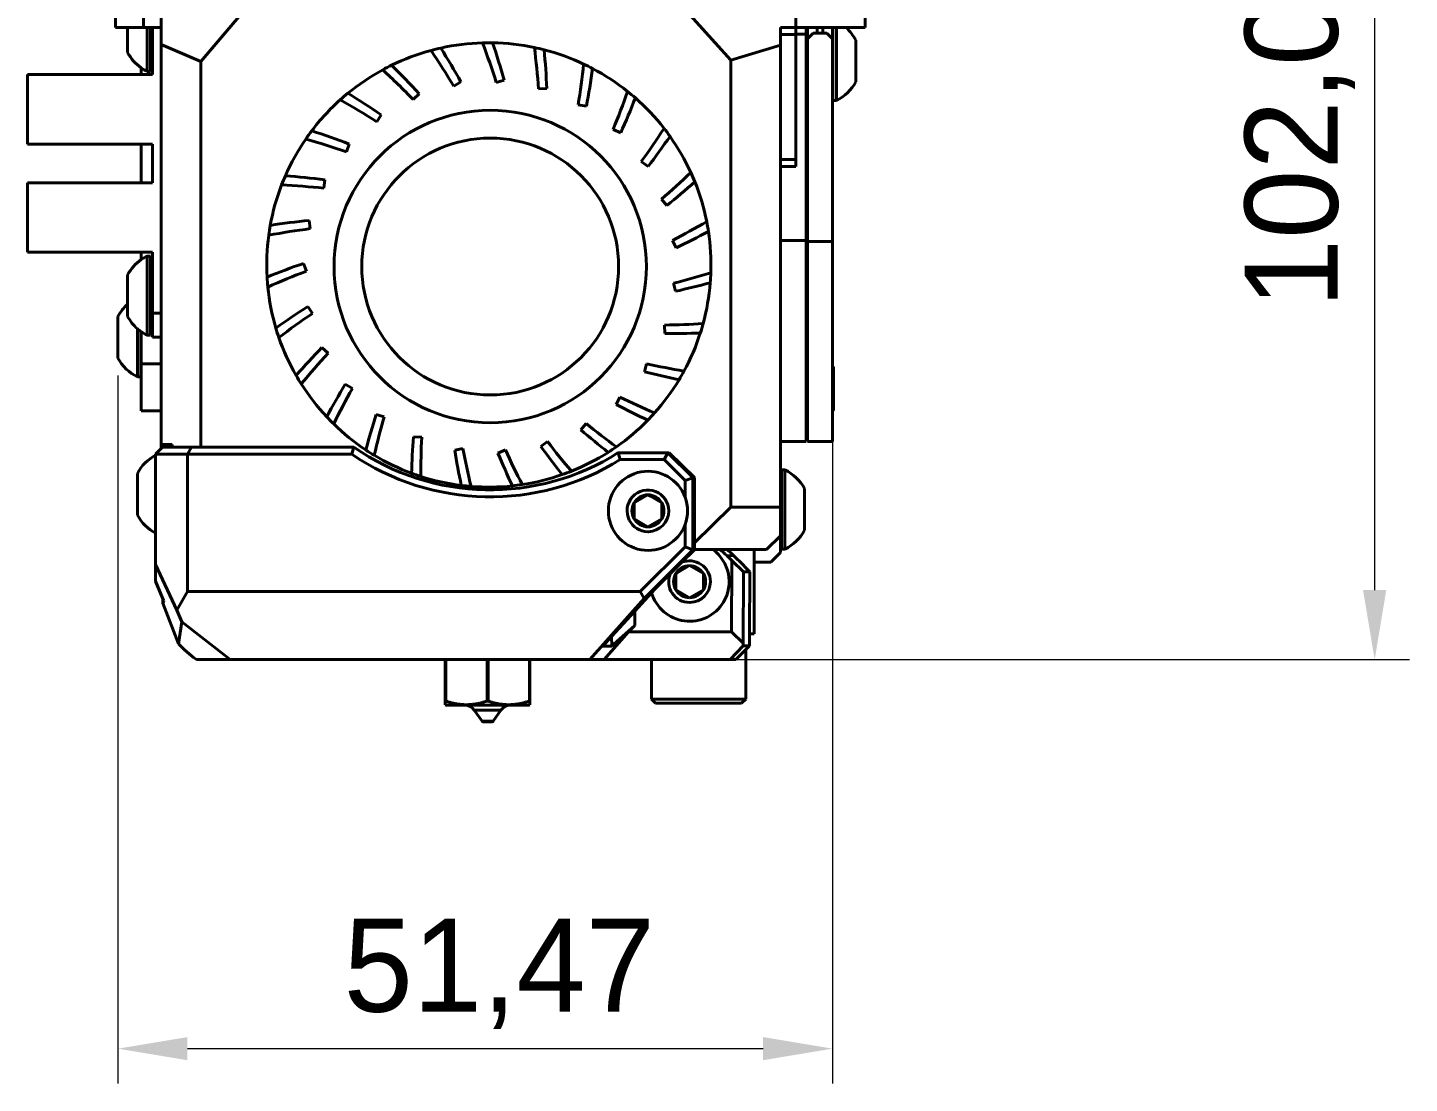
# Model space of a CAD drawing. Header units: millimetres. Extents: x 15 to 415, y 5 to 292.
# Drawn here: x 101.67 to 151.43, y 187.1 to 225.12 of the extents above; entities that cross this region are included whole.
import ezdxf

# ---------------------------------------------------------------- set-up
doc = ezdxf.new("R2010")
doc.units = ezdxf.units.MM
doc.layers.add('Annotations', color=7, linetype='Continuous')
doc.layers.add('Geometries', color=7, linetype='Continuous')
doc.styles.add('Shapr2', font='txt', dxfattribs={"height": 3.3495})
doc.dimstyles.new('ISO-25', dxfattribs={"dimtxt": 2.5, "dimasz": 2.5, "dimexe": 1.25, "dimexo": 0.625, "dimtad": 1, "dimtxsty": 'Standard', "dimcen": 2.5, "dimadec": 0, "dimazin": 0, "dimtfac": 1, "dimtmove": 0, "dimatfit": 3, "dimfxl": 1, "dimarcsym": 0})

# ---------------------------------------------------------------- blocks, each defined once
blk = doc.blocks.new('*D2')
at = {"layer": 'Annotations', "color": 0, "linetype": 'Continuous', "lineweight": 15}
for p, q in [((114.559, 253.384), (151.432, 253.384)), ((150.182, 250.884), (150.182, 204.861)), ((114.993, 202.361), (151.432, 202.361))]:
    blk.add_line(p, q, dxfattribs=at)
at = {"layer": 'Annotations', "color": 0}
for points in [[(150.599, 250.884), (149.765, 250.884), (150.182, 253.384)], [(149.765, 204.861), (150.599, 204.861), (150.182, 202.361)]]:
    blk.add_solid(points, dxfattribs=at)
at = {"layer": 'Defpoints', "color": 0}
for p in [(113.934, 253.384), (114.368, 202.361), (150.182, 202.361)]:
    blk.add_point(p, dxfattribs=at)
at = {"layer": 'Annotations', "color": 0, "lineweight": 15, "insert": (147.488, 221.87), "char_height": 3.3495, "attachment_point": 5, "rotation": 90, "style": 'Shapr2'}
blk.add_mtext('\\A1;102,05', dxfattribs=at)
blk = doc.blocks.new('*D3')
at = {"layer": 'Annotations', "color": 0, "linetype": 'Continuous', "lineweight": 15}
for p, q in [((104.922, 212.591), (104.922, 187.101)), ((130.657, 212.31), (130.657, 187.101)), ((107.422, 188.351), (128.157, 188.351))]:
    blk.add_line(p, q, dxfattribs=at)
at = {"layer": 'Annotations', "color": 0}
for points in [[(107.422, 188.768), (107.422, 187.935), (104.922, 188.351)], [(128.157, 187.935), (128.157, 188.768), (130.657, 188.351)]]:
    blk.add_solid(points, dxfattribs=at)
at = {"layer": 'Defpoints', "color": 0}
for p in [(104.922, 213.216), (130.657, 212.935), (130.657, 188.351)]:
    blk.add_point(p, dxfattribs=at)
at = {"layer": 'Annotations', "color": 0, "lineweight": 15, "insert": (118.655, 191.045), "char_height": 3.3495, "attachment_point": 5, "style": 'Shapr2'}
blk.add_mtext('\\A1;51,47', dxfattribs=at)

msp = doc.modelspace()

# ---------------------------------------------------------------- linework, layer by layer
at = {"layer": 'Geometries', "linetype": 'Continuous', "lineweight": 40}
for p, q in [((104.8371, 225.1155), (104.8371, 226.6155)), ((105.8371, 225.1155), (105.8371, 226.6155)), ((129.3371, 226.6155), (129.3371, 225.1155)), ((131.8371, 226.6155), (131.8371, 225.1155)), ((106.4798, 225.4865), (106.4798, 225.1155)), ((109.5429, 225.8149), (107.9126, 223.9)), ((126.9915, 223.9394), (125.3034, 225.8149)), ((105.2715, 225.1155), (104.8371, 225.1155)), ((105.8371, 225.1155), (105.2715, 225.1155)), ((105.2715, 224.2162), (105.2715, 225.1155)), ((105.9728, 225.1155), (105.8371, 225.1155)), ((106.0965, 225.1155), (105.9728, 225.1155)), ((105.9728, 223.5412), (105.9728, 225.1155)), ((106.1691, 225.1155), (106.0965, 225.1155)), ((106.0965, 224.2162), (106.0965, 225.1155)), ((106.4798, 225.1155), (106.1691, 225.1155)), ((106.1691, 224.2162), (106.1691, 225.1155)), ((106.4798, 225.1155), (106.4798, 224.5125)), ((128.7798, 225.1157), (128.7798, 225.1155)), ((129.3316, 225.1155), (128.7798, 225.1155)), ((128.7798, 225.1155), (128.7798, 224.8657)), ((129.3371, 225.1155), (129.3316, 225.1155)), ((129.3316, 225.1155), (129.3316, 224.8787)), ((129.7052, 225.1155), (129.3371, 225.1155)), ((129.7573, 225.1155), (129.7052, 225.1155)), ((129.7052, 225.1155), (129.7052, 224.8787)), ((130.1073, 225.1155), (129.7573, 225.1155)), ((129.7573, 225.1155), (129.7573, 224.9144)), ((130.3073, 225.1155), (130.1073, 225.1155)), ((130.1073, 225.1155), (130.1073, 224.9144)), ((130.6573, 225.1155), (130.3073, 225.1155)), ((130.3073, 225.1155), (130.3073, 224.9144)), ((130.6573, 225.1155), (130.6573, 224.7144)), ((130.6715, 225.1155), (130.6573, 225.1155)), ((130.7953, 225.1155), (130.6715, 225.1155)), ((130.6715, 225.1155), (130.6715, 224.6662)), ((131.1368, 225.1155), (130.7953, 225.1155)), ((130.7953, 225.1155), (130.7953, 222.4912)), ((131.8371, 225.1155), (131.1368, 225.1155)), ((107.9126, 223.9), (106.4798, 224.5125)), ((106.4798, 214.8338), (106.4798, 224.5125)), ((128.7798, 224.487), (126.9915, 223.9394)), ((128.7798, 224.8657), (128.7798, 224.487)), ((129.3316, 224.8657), (128.7798, 224.8657)), ((128.7798, 224.487), (128.7798, 220.3657)), ((129.3316, 224.8787), (129.3316, 224.8657)), ((129.7052, 224.8787), (129.3316, 224.8787)), ((129.3316, 224.8657), (129.3316, 220.3657)), ((129.7052, 224.6662), (129.7052, 224.8787)), ((129.7573, 224.6662), (129.7052, 224.6662)), ((129.7052, 223.1662), (129.7052, 224.6662)), ((129.9573, 224.9144), (129.7573, 224.7144)), ((129.7573, 224.7144), (129.7573, 224.9144)), ((129.7573, 224.6662), (129.7573, 224.7144)), ((129.7573, 223.1662), (129.7573, 224.6662)), ((130.1073, 224.9144), (129.9573, 224.9144)), ((130.3073, 224.9144), (130.1073, 224.9144)), ((130.4573, 224.9144), (130.3073, 224.9144)), ((130.6573, 224.7144), (130.4573, 224.9144)), ((130.6573, 224.6662), (130.6573, 224.7144)), ((130.6573, 223.1662), (130.6573, 224.6662)), ((130.6715, 224.6662), (130.6573, 224.6662)), ((130.6715, 224.6662), (130.6715, 223.1662)), ((131.4965, 224.6662), (131.4965, 223.1662)), ((106.0965, 224.2162), (106.1691, 224.2162)), ((106.0965, 223.5412), (106.0965, 224.2162)), ((106.1691, 223.4252), (106.1691, 224.2162)), ((126.9915, 207.8435), (126.9915, 223.9394)), ((105.7573, 223.4252), (105.7573, 223.6684)), ((105.9728, 223.5412), (106.0965, 223.5412)), ((107.9126, 223.9), (107.9126, 210.0113)), ((101.6691, 223.4252), (105.7573, 223.4252)), ((101.6691, 220.9252), (101.6691, 223.4252)), ((105.7573, 223.4252), (106.1691, 223.4252)), ((117.014, 223.0067), (117.272, 223.1599)), ((118.5469, 223.1351), (118.8332, 223.2247)), ((129.7052, 223.1662), (129.7573, 223.1662)), ((129.7052, 217.4488), (129.7052, 223.1662)), ((129.7573, 217.4183), (129.7573, 223.1662)), ((130.6573, 217.4183), (130.6573, 223.1662)), ((130.6715, 223.1662), (130.6573, 223.1662)), ((130.6715, 223.1662), (130.6715, 222.4912)), ((115.5521, 222.5283), (115.7678, 222.7368)), ((120.0681, 222.9066), (120.3673, 222.9277)), ((130.6715, 222.4912), (130.7953, 222.4912)), ((114.2399, 221.7256), (114.4017, 221.9782)), ((121.4955, 222.3334), (121.7916, 222.2849)), ((122.7523, 221.4464), (123.0292, 221.331)), ((101.6691, 220.9252), (105.7573, 220.9252)), ((105.7573, 220.9252), (106.1691, 220.9252)), ((105.7573, 219.5252), (105.7573, 220.9252)), ((106.1691, 219.5252), (106.1691, 220.9252)), ((113.1482, 220.6419), (113.2473, 220.925)), ((123.7707, 220.2936), (124.0135, 220.1174)), ((128.7798, 220.3657), (128.7798, 220.1157)), ((128.7798, 220.3657), (129.3316, 220.3657)), ((128.7798, 220.1157), (128.7798, 217.4488)), ((129.3316, 220.1157), (128.7798, 220.1157)), ((129.3316, 220.3657), (129.3316, 220.1157)), ((101.6691, 219.5252), (105.7573, 219.5252)), ((101.6691, 217.0252), (101.6691, 219.5252)), ((105.7573, 219.5252), (106.1691, 219.5252)), ((112.3359, 219.3357), (112.367, 219.634)), ((124.4957, 218.9369), (124.6914, 218.7095)), ((111.8466, 217.8773), (111.8081, 218.1748)), ((101.6691, 217.0252), (105.7573, 217.0252)), ((105.7573, 216.7639), (105.7573, 217.0252)), ((105.7573, 217.0252), (106.1691, 217.0252)), ((106.1691, 216.2162), (106.1691, 217.0252)), ((124.8883, 217.4497), (125.0263, 217.1833)), ((129.7052, 217.4488), (128.7798, 217.4488)), ((128.7798, 217.4488), (128.7798, 210.2151)), ((129.7052, 212.8662), (129.7052, 217.4488)), ((130.6573, 217.4183), (129.7573, 217.4183)), ((129.7573, 214.0887), (129.7573, 217.4183)), ((130.6573, 217.4183), (130.6573, 212.9351)), ((105.9728, 216.8912), (106.0965, 216.8912)), ((105.9728, 214.0412), (105.9728, 216.8912)), ((106.0965, 216.2162), (106.0965, 216.8912)), ((111.7069, 216.3454), (111.6008, 216.626)), ((105.2715, 215.157), (105.2715, 216.2162)), ((106.0965, 214.7162), (106.0965, 216.2162)), ((106.0965, 216.2162), (106.1691, 216.2162)), ((106.1691, 214.8338), (106.1691, 216.2162)), ((124.9274, 215.9119), (125.0002, 215.6209)), ((105.2715, 214.7162), (105.2715, 215.157)), ((111.9242, 214.8226), (111.7563, 215.0712)), ((104.9215, 213.2162), (104.9215, 214.7162)), ((106.0965, 214.0412), (106.0965, 214.7162)), ((106.0965, 214.7162), (106.1691, 214.7162)), ((106.1691, 214.8338), (106.4798, 214.8338)), ((106.1691, 214.7162), (106.1691, 214.8338)), ((106.1691, 213.9752), (106.1691, 214.7162)), ((106.4798, 213.9752), (106.4798, 214.8338)), ((105.6228, 212.5412), (105.6228, 214.2742)), ((105.7465, 213.2162), (105.7465, 214.176)), ((105.7573, 213.2162), (105.7573, 214.1684)), ((105.9728, 214.0412), (106.0965, 214.0412)), ((124.6108, 214.4066), (124.6145, 214.1067)), ((129.7573, 214.0887), (129.7573, 212.8662)), ((106.4798, 213.9752), (106.1691, 213.9752)), ((106.4798, 213.0083), (106.4798, 213.9752)), ((112.4869, 213.391), (112.2662, 213.5941)), ((105.7465, 213.2162), (105.7573, 213.2162)), ((105.7465, 212.5412), (105.7465, 213.2162)), ((105.7573, 213.0083), (105.7573, 213.2162)), ((105.7573, 213.0083), (106.4798, 213.0083)), ((105.7573, 211.3127), (105.7573, 213.0083)), ((106.4798, 211.3127), (106.4798, 213.0083)), ((123.9556, 213.0149), (123.89, 212.7222)), ((105.6228, 212.5412), (105.7465, 212.5412)), ((129.7052, 211.3662), (129.7052, 212.8662)), ((129.7573, 212.8662), (129.7052, 212.8662)), ((129.7573, 212.8662), (129.7573, 211.3662)), ((130.6573, 212.9351), (130.6573, 211.2973)), ((130.6965, 212.8662), (130.6965, 211.3662)), ((113.3645, 212.1277), (113.1029, 212.2745)), ((122.9971, 211.8118), (122.8657, 211.5421)), ((106.4798, 211.3127), (105.7573, 211.3127)), ((106.4798, 210.1113), (106.4798, 211.3127)), ((114.5099, 211.1008), (114.2214, 211.1833)), ((129.7052, 211.2321), (129.7052, 211.3662)), ((129.7573, 211.3662), (129.7052, 211.3662)), ((129.7573, 211.2266), (129.7052, 211.2321)), ((129.7052, 210.2151), (129.7052, 211.2321)), ((129.7573, 211.3662), (129.7573, 211.2266)), ((129.7573, 211.2266), (129.7573, 210.2152)), ((130.6573, 211.2973), (130.6573, 210.2152)), ((121.7869, 210.8622), (121.597, 210.6301)), ((106.4798, 210.1113), (106.6298, 210.1113)), ((106.4798, 209.9613), (106.4798, 210.1113)), ((106.4798, 209.9613), (106.5298, 210.0113)), ((106.5298, 210.0113), (106.6298, 210.0113)), ((106.6298, 210.1113), (106.8798, 210.1113)), ((106.6298, 210.1113), (106.6298, 210.0113)), ((106.6298, 210.0113), (106.8798, 210.0113)), ((106.8798, 210.0113), (106.8798, 210.1113)), ((106.8798, 210.0113), (107.5744, 210.0113)), ((107.5744, 210.0113), (107.4301, 209.7613)), ((107.5744, 210.0113), (107.9126, 210.0113)), ((107.9126, 210.0113), (112.9333, 210.0113)), ((113.418, 210.0113), (112.9333, 210.0113)), ((115.8611, 210.3658), (115.5614, 210.3796)), ((120.3904, 210.2173), (120.152, 210.0352)), ((129.7052, 210.2151), (128.7798, 210.2151)), ((128.7798, 210.2151), (128.7798, 208.5162)), ((129.7573, 210.2152), (130.6573, 210.2152)), ((106.2798, 209.7613), (106.4798, 209.9613)), ((106.2798, 209.7194), (106.2798, 209.7613)), ((107.4301, 209.7613), (106.2798, 209.7613)), ((106.2798, 206.913), (106.2798, 209.7194)), ((107.4301, 204.8128), (107.4301, 209.7613)), ((113.3402, 209.7613), (107.4301, 209.7613)), ((117.3454, 209.9622), (117.0507, 209.9065)), ((118.8828, 209.9118), (118.6089, 209.7896)), ((122.9408, 209.8113), (123.4757, 209.8113)), ((124.5881, 209.5613), (123.013, 209.5613)), ((123.834, 209.8113), (123.4757, 209.8113)), ((123.834, 209.8113), (124.3124, 209.8113)), ((124.7218, 209.8113), (124.3124, 209.8113)), ((124.5881, 209.5613), (124.7226, 209.8104)), ((125.3478, 208.8072), (124.5881, 209.5613)), ((124.7218, 209.8113), (124.7226, 209.8104)), ((124.7218, 209.8113), (124.7295, 209.8113)), ((124.7226, 209.8104), (125.6284, 208.9113)), ((124.777, 209.8113), (124.7295, 209.8113)), ((124.777, 209.8113), (125.6838, 208.9113)), ((105.6215, 207.5662), (105.6215, 209.0662)), ((128.8215, 209.1912), (128.8215, 208.5162)), ((128.9453, 209.1912), (128.8215, 209.1912)), ((128.9453, 209.1912), (128.9453, 206.3412)), ((125.3478, 208.8072), (125.6283, 208.91)), ((125.3478, 208.2043), (125.3478, 208.8072)), ((125.6284, 208.9113), (125.6283, 208.91)), ((125.6283, 208.91), (125.6283, 206.3126)), ((125.6838, 208.9113), (125.6284, 208.9113)), ((125.6838, 208.9113), (125.6838, 208.6847)), ((125.6838, 206.5804), (125.6838, 208.6847)), ((128.7798, 208.5162), (128.7798, 207.8435)), ((128.8215, 208.5162), (128.7798, 208.5162)), ((128.8215, 208.5162), (128.8215, 207.0162)), ((129.6465, 208.5162), (129.6465, 207.0162)), ((123.509, 208.0048), (123.834, 208.1925)), ((124.009, 208.2935), (123.834, 208.1925)), ((124.009, 208.2935), (124.0995, 208.2413)), ((124.509, 208.0048), (124.0995, 208.2413)), ((123.509, 208.0048), (123.509, 207.7162)), ((123.509, 207.7162), (123.509, 207.4275)), ((124.509, 207.7162), (124.509, 208.0048)), ((124.509, 207.4275), (124.509, 207.7162)), ((125.6838, 206.5669), (126.9915, 207.8435)), ((126.9915, 207.8435), (128.7798, 207.8435)), ((128.7798, 207.8435), (128.7798, 207.0162)), ((123.509, 207.4275), (123.5318, 207.4144)), ((123.834, 207.2399), (123.5318, 207.4144)), ((124.009, 207.1388), (123.834, 207.2399)), ((124.009, 207.1388), (124.509, 207.4275)), ((125.3478, 206.4154), (125.3478, 207.228)), ((128.7798, 207.0162), (128.7798, 206.8207)), ((128.8215, 207.0162), (128.7798, 207.0162)), ((128.8215, 207.0162), (128.8215, 206.3412)), ((106.2798, 205.7853), (106.2798, 206.913)), ((124.0038, 206.9662), (124.009, 206.9662)), ((125.6838, 206.5694), (125.6838, 206.5804)), ((125.6838, 206.5669), (125.6838, 206.5694)), ((125.6838, 206.5669), (125.6838, 206.3207)), ((128.2798, 206.3207), (128.7798, 206.8207)), ((128.7798, 206.8207), (128.7798, 206.2207)), ((123.7332, 204.8128), (125.3478, 206.4154)), ((125.6284, 206.3113), (123.8677, 204.5637)), ((125.6838, 206.3113), (125.2324, 205.8633)), ((125.3478, 206.4154), (125.6283, 206.3126)), ((125.6283, 206.3126), (125.6284, 206.3113)), ((125.6284, 206.3113), (125.6838, 206.3113)), ((126.3444, 206.3207), (125.6838, 206.3207)), ((125.6838, 206.3207), (125.6838, 206.3113)), ((126.5996, 206.3207), (126.3444, 206.3207)), ((126.8501, 206.3207), (126.5996, 206.3207)), ((127.0802, 206.3207), (126.8501, 206.3207)), ((127.1087, 206.0983), (126.8526, 206.1033)), ((126.8526, 206.1033), (127.0275, 205.9276)), ((127.0802, 206.3207), (127.2547, 206.3207)), ((127.2526, 205.9532), (127.1087, 206.0983)), ((127.2798, 206.3207), (127.2547, 206.3207)), ((127.834, 206.3207), (127.2798, 206.3207)), ((128.2798, 206.3207), (127.834, 206.3207)), ((127.834, 205.8707), (127.834, 206.3207)), ((128.4298, 205.8707), (128.7798, 206.2207)), ((128.9453, 206.3412), (128.8215, 206.3412)), ((106.2798, 205.7853), (107.045, 204.1458)), ((106.2798, 205.1868), (106.2798, 205.7853)), ((124.8141, 205.4481), (125.2324, 205.8633)), ((125.509, 205.7435), (125.0593, 205.4839)), ((126.009, 205.4548), (125.509, 205.7435)), ((127.0129, 203.3613), (127.0275, 205.9276)), ((127.0275, 205.9276), (127.4534, 205.5207)), ((127.2526, 205.9532), (127.2798, 205.9257)), ((127.6813, 205.5207), (127.2798, 205.9257)), ((128.4298, 205.8707), (127.834, 205.8707)), ((127.834, 203.2863), (127.834, 205.8707)), ((106.2798, 205.1868), (106.5395, 204.5513)), ((124.2688, 204.9068), (124.8141, 205.4481)), ((125.009, 205.4548), (125.0593, 205.4839)), ((125.009, 205.4548), (125.009, 205.3171)), ((125.009, 205.1662), (125.009, 205.3171)), ((125.009, 205.1662), (125.009, 205.0902)), ((125.009, 204.8775), (125.009, 205.0902)), ((126.009, 205.1662), (126.009, 205.4548)), ((126.009, 204.8775), (126.009, 205.1662)), ((126.259, 205.1662), (126.2589, 205.1781)), ((127.4534, 205.5207), (127.4388, 202.9543)), ((127.4534, 205.5207), (127.6813, 205.5207)), ((127.6813, 205.5207), (127.6686, 203.2863)), ((106.5395, 204.5513), (106.5727, 204.4703)), ((106.5435, 204.3902), (106.5395, 204.5513)), ((107.045, 204.1458), (107.4301, 204.8128)), ((123.7332, 204.8128), (107.4301, 204.8128)), ((121.9192, 202.3613), (123.8677, 204.5637)), ((123.5377, 204.1095), (124.141, 204.7674)), ((123.8677, 204.5637), (123.7332, 204.8128)), ((124.141, 204.7674), (124.2688, 204.9068)), ((125.009, 204.8775), (125.1219, 204.8124)), ((125.509, 204.5888), (125.1219, 204.8124)), ((125.509, 204.5888), (126.009, 204.8775)), ((106.5727, 204.4703), (106.5435, 204.3902)), ((107.1073, 202.9223), (106.5435, 204.3902)), ((107.045, 204.1458), (107.2237, 203.7233)), ((122.7017, 203.1978), (123.5377, 204.1095)), ((123.5377, 204.1095), (123.5377, 203.5837)), ((125.5038, 204.4162), (125.508, 204.4162)), ((125.508, 204.4162), (125.509, 204.4162)), ((107.2237, 203.7233), (107.1073, 202.9223)), ((108.9613, 202.3613), (107.2237, 203.7233)), ((123.5377, 203.5837), (122.7777, 202.9113)), ((123.5377, 203.5837), (123.3137, 203.3613)), ((122.3809, 202.8478), (122.7017, 203.1978)), ((122.4289, 202.3613), (123.3137, 203.3613)), ((122.706, 202.8479), (122.7017, 203.1978)), ((123.3137, 203.3613), (125.9769, 203.3613)), ((127.0129, 203.3613), (125.9769, 203.3613)), ((127.4388, 202.9543), (127.0129, 203.3613)), ((127.6686, 203.2863), (127.6662, 202.8613)), ((127.834, 203.2863), (127.6686, 203.2863)), ((107.1073, 202.9223), (107.3155, 202.7147)), ((107.3155, 202.7147), (107.6483, 202.4399)), ((122.3809, 202.8478), (122.706, 202.8479)), ((122.706, 202.8479), (122.7777, 202.9113)), ((126.9651, 202.3613), (127.4431, 202.8613)), ((127.534, 202.7294), (127.1721, 202.3684)), ((127.4388, 202.9543), (127.4431, 202.8613)), ((127.4431, 202.8613), (127.6662, 202.8613)), ((127.6662, 202.8613), (127.534, 202.7294)), ((127.534, 202.7294), (127.534, 200.9363)), ((107.6483, 202.4399), (107.7494, 202.3613)), ((108.9613, 202.3613), (107.7494, 202.3613)), ((110.6187, 202.3613), (108.9613, 202.3613)), ((110.6187, 202.3613), (114.3681, 202.3613)), ((116.7103, 202.3613), (114.3681, 202.3613)), ((116.7103, 202.3613), (116.7103, 200.8657)), ((116.7296, 202.3613), (116.7103, 202.3613)), ((116.7294, 201.0225), (116.7296, 202.3613)), ((118.2161, 202.3613), (116.7296, 202.3613)), ((118.2546, 202.3613), (118.2161, 202.3613)), ((118.2161, 202.3613), (118.2162, 201.4842)), ((118.2546, 202.3613), (118.2545, 201.4847)), ((119.7411, 202.3613), (118.2546, 202.3613)), ((119.7603, 202.3613), (119.7411, 202.3613)), ((119.7411, 202.3613), (119.7412, 200.9161)), ((121.9192, 202.3613), (119.7603, 202.3613)), ((119.7603, 200.8657), (119.7603, 202.3613)), ((122.4289, 202.3613), (121.9192, 202.3613)), ((124.134, 202.3613), (122.4289, 202.3613)), ((124.134, 202.3613), (126.1175, 202.3613)), ((124.134, 202.3613), (124.134, 200.9363)), ((126.1175, 202.3613), (126.4621, 202.3613)), ((126.9651, 202.3613), (126.4621, 202.3613)), ((127.1646, 202.3613), (126.9651, 202.3613)), ((127.1721, 202.3684), (127.1646, 202.3613)), ((118.2162, 200.8657), (118.2162, 201.4842)), ((118.2544, 200.8657), (118.2545, 201.4847)), ((116.7294, 200.8657), (116.7103, 200.8657)), ((116.7103, 200.8657), (116.7103, 200.7358)), ((116.7103, 200.7358), (116.7451, 200.7157)), ((116.7294, 200.8657), (116.7294, 201.0225)), ((116.7519, 200.8585), (116.7294, 200.8657)), ((117.427, 200.7157), (116.7451, 200.7157)), ((119.0437, 200.7157), (117.427, 200.7157)), ((117.7546, 200.5451), (118.0374, 200.1413)), ((118.716, 200.5451), (117.7546, 200.5451)), ((118.2544, 200.8657), (118.2162, 200.8657)), ((118.716, 200.5451), (118.4332, 200.1413)), ((119.7255, 200.7157), (119.0437, 200.7157)), ((119.7603, 200.7358), (119.7255, 200.7157)), ((119.7412, 200.9161), (119.7412, 200.8657)), ((119.7603, 200.8657), (119.7412, 200.8657)), ((119.7603, 200.7358), (119.7603, 200.8657)), ((124.134, 200.9363), (124.284, 200.7863)), ((124.134, 200.9363), (127.534, 200.9363)), ((127.384, 200.7863), (124.284, 200.7863)), ((127.534, 200.9363), (127.384, 200.7863)), ((118.4332, 200.1413), (118.0374, 200.1413)), ((118.3841, 200.1157), (118.0866, 200.1157))]:
    msp.add_line(p, q, dxfattribs=at)
at = {"layer": 'Geometries', "linetype": 'Continuous', "lineweight": 40, "flags": 128}
for points in [[(113.418, 210.0113), (113.379, 209.8863), (113.3402, 209.7613)], [(123.013, 209.5613), (122.977, 209.6863), (122.9408, 209.8113)], [(124.009, 206.9662), (124.023, 206.9663), (124.0242, 206.9663)], [(125.509, 204.4162), (125.523, 204.4163), (125.5242, 204.4163)], [(118.2162, 200.8657), (118.1949, 200.8588), (118.1739, 200.8522), (118.153, 200.8457), (118.1324, 200.8395), (118.1119, 200.8335), (118.0916, 200.8277), (118.0715, 200.822), (118.0496, 200.8161), (118.0279, 200.8104), (118.0064, 200.8049), (117.9851, 200.7997), (117.9639, 200.7947), (117.9405, 200.7894), (117.9173, 200.7843), (117.8943, 200.7795), (117.8714, 200.775), (117.8487, 200.7708), (117.8262, 200.7668), (117.8038, 200.763), (117.7816, 200.7595), (117.7563, 200.7559), (117.7311, 200.7525), (117.7061, 200.7494), (117.6813, 200.7467), (117.6565, 200.7443), (117.6318, 200.7422), (117.6072, 200.7403), (117.5802, 200.7387), (117.5533, 200.7374), (117.5265, 200.7365), (117.4996, 200.736), (117.4728, 200.7358), (117.4485, 200.736), (117.4242, 200.7364), (117.3998, 200.7371), (117.3754, 200.7382), (117.351, 200.7395), (117.3269, 200.7412), (117.3028, 200.7431), (117.2785, 200.7453), (117.2542, 200.7478), (117.2293, 200.7506), (117.2042, 200.7538), (117.179, 200.7573), (117.1537, 200.7611), (117.1282, 200.7653), (117.1025, 200.7698), (117.0766, 200.7746), (117.0561, 200.7786), (117.0355, 200.7828), (117.0148, 200.7872), (116.9939, 200.7919), (116.9728, 200.7968), (116.952, 200.8018), (116.931, 200.807), (116.9098, 200.8125), (116.8884, 200.8182), (116.8664, 200.8242), (116.8442, 200.8305), (116.8217, 200.837), (116.799, 200.8438), (116.7761, 200.8508), (116.7529, 200.8581), (116.7519, 200.8585)], [(119.7188, 200.8585), (119.6989, 200.8522), (119.678, 200.8457), (119.6574, 200.8395), (119.6369, 200.8335), (119.6166, 200.8277), (119.5965, 200.822), (119.5746, 200.8161), (119.5529, 200.8104), (119.5314, 200.8049), (119.5101, 200.7997), (119.4889, 200.7947), (119.4655, 200.7894), (119.4423, 200.7843), (119.4193, 200.7795), (119.3964, 200.775), (119.3737, 200.7708), (119.3512, 200.7668), (119.3288, 200.763), (119.3066, 200.7595), (119.2813, 200.7559), (119.2561, 200.7525), (119.2311, 200.7494), (119.2063, 200.7467), (119.1815, 200.7443), (119.1568, 200.7422), (119.1322, 200.7403), (119.1052, 200.7387), (119.0783, 200.7374), (119.0515, 200.7365), (119.0246, 200.736), (118.9978, 200.7358), (118.9735, 200.736), (118.9492, 200.7364), (118.9248, 200.7371), (118.9004, 200.7382), (118.876, 200.7395), (118.8519, 200.7412), (118.8278, 200.7431), (118.8035, 200.7453), (118.7792, 200.7478), (118.7543, 200.7506), (118.7292, 200.7538), (118.704, 200.7573), (118.6787, 200.7611), (118.6532, 200.7653), (118.6275, 200.7698), (118.6016, 200.7746), (118.5811, 200.7786), (118.5605, 200.7828), (118.5398, 200.7872), (118.5189, 200.7919), (118.4978, 200.7968), (118.477, 200.8018), (118.456, 200.807), (118.4348, 200.8125), (118.4134, 200.8182), (118.3914, 200.8242), (118.3692, 200.8305), (118.3467, 200.837), (118.324, 200.8438), (118.3011, 200.8508), (118.2779, 200.8581), (118.2544, 200.8657)], [(119.7412, 200.8657), (119.7199, 200.8588), (119.7188, 200.8585)]]:
    msp.add_lwpolyline(points, dxfattribs=at)
at = {"layer": 'Geometries', "linetype": 'Continuous', "lineweight": 40}
for radius in [5.625, 4.625]:
    msp.add_circle((118.3298, 216.5137), radius, dxfattribs=at)
for centre, radius, start, end in [((130.0991, 223.9162), 1.586, 28.22267, 49.13274), ((118.2798, 216.5707), 8, 91.62327, 102.49278), ((118.2798, 216.5707), 8, 89.03083, 91.62327), ((93.3615, 215.2549), 26.3894, 17.3743, 20.66415), ((90.3364, 215.1024), 29.6318, 15.90889, 18.63225), ((118.2798, 216.5707), 8, 78.17138, 89.03083), ((106.669, 224.9662), 1.586, 208.22267, 234.91328), ((118.2798, 216.5707), 8, 105.086, 115.95965), ((118.2798, 216.5707), 8, 102.49278, 105.086), ((94.3248, 209.5307), 26.3894, 30.70763, 34.01944), ((91.4164, 208.6847), 29.6318, 29.24222, 31.98655), ((93.7442, 221.0469), 26.3894, 4.04097, 7.30155), ((118.2798, 216.5707), 8, 75.58078, 78.17138), ((90.7655, 221.5961), 29.6318, 2.57556, 5.27166), ((118.2798, 216.5707), 8, 64.73678, 75.58078), ((106.669, 224.9662), 1.586, 234.91328, 243.96274), ((118.2798, 216.5707), 8, 118.55255, 129.42422), ((118.2798, 216.5707), 8, 115.95965, 118.55255), ((96.5823, 204.183), 26.3894, 44.04097, 47.36622), ((93.9474, 202.6891), 29.6318, 42.57556, 45.33343), ((95.4524, 226.5945), 26.3894, 350.70763, 353.93325), ((118.2798, 216.5707), 8, 62.14898, 64.73678), ((92.6806, 227.8159), 29.6318, 349.24222, 351.90629), ((118.2798, 216.5707), 8, 51.32501, 62.14898), ((130.0991, 223.9162), 1.586, 296.03726, 331.77734), ((118.2798, 216.5707), 8, 132.01571, 142.87941), ((118.2798, 216.5707), 8, 129.42422, 132.01571), ((100.0121, 199.5001), 26.3894, 57.3743, 60.70375), ((97.7928, 197.4387), 29.6318, 55.90889, 58.67213), ((98.3938, 231.5987), 26.3894, 337.3743, 340.56117), ((95.9784, 233.4264), 29.6318, 335.90889, 338.53789), ((118.2798, 216.5707), 8, 48.74081, 51.32501), ((118.2798, 216.5707), 8, 37.94033, 48.74081), ((102.4101, 235.7896), 26.3894, 324.04097, 327.18743), ((118.2798, 216.5707), 8, 35.36036, 37.94033), ((118.2798, 216.5707), 8, 145.4685, 156.3187), ((118.2798, 216.5707), 8, 142.87941, 145.4685), ((104.4295, 195.7343), 26.3894, 70.70763, 74.03184), ((102.7453, 193.2167), 29.6318, 69.24222, 72.00239), ((100.4813, 238.1251), 29.6318, 322.57556, 325.16839), ((118.2798, 216.5707), 8, 24.58556, 35.36036), ((118.2798, 216.5707), 8, 156.3187, 158.90451), ((108.538, 190.2507), 29.6318, 82.57556, 85.3244), ((107.2845, 238.9414), 26.3894, 310.70763, 313.81423), ((105.9463, 241.6587), 29.6318, 309.24222, 311.79975), ((118.2798, 216.5707), 8, 22.01018, 24.58556), ((118.2798, 216.5707), 8, 11.26185, 22.01018), ((118.2798, 216.5707), 8, 158.90451, 169.73642), ((109.5962, 193.0888), 26.3894, 84.04097, 87.35078), ((118.2798, 216.5707), 8, 169.73642, 172.31827), ((114.8586, 188.7005), 29.6318, 95.90889, 98.63879), ((112.7544, 240.8841), 26.3894, 297.3743, 300.44374), ((118.2798, 216.5707), 8, 8.69118, 11.26185), ((118.2798, 216.5707), 8, 172.31827, 183.12808), ((115.2337, 191.7061), 26.3894, 97.3743, 100.66139), ((112.0789, 243.8367), 29.6318, 295.90889, 298.43389), ((118.2798, 216.5707), 8, 357.96864, 8.69118), ((106.669, 215.4662), 1.586, 125.08672, 151.77733), ((106.669, 215.4662), 1.586, 116.03726, 125.08672), ((121.3664, 188.6497), 29.6318, 109.24222, 111.94661), ((118.2798, 216.5707), 8, 183.12808, 185.70549), ((121.0382, 191.6608), 26.3894, 110.70763, 113.96492), ((118.5249, 241.5129), 26.3894, 284.04097, 287.07795), ((118.2798, 216.5707), 8, 355.40256, 357.96864), ((118.2798, 216.5707), 8, 185.70549, 196.4906), ((118.5486, 244.5418), 29.6318, 282.57556, 285.07254), ((118.2798, 216.5707), 8, 344.70373, 355.40256), ((106.319, 213.9662), 1.586, 131.33419, 151.77733), ((127.7104, 190.101), 29.6318, 122.57556, 125.24928), ((106.669, 215.4662), 1.586, 208.22267, 228.72743), ((126.6967, 192.9553), 26.3894, 124.04097, 127.26303), ((106.669, 215.4662), 1.586, 228.72743, 234.43589), ((106.669, 215.4662), 1.586, 234.43589, 234.91328), ((106.669, 215.4662), 1.586, 234.91328, 243.96274), ((118.2798, 216.5707), 8, 196.4906, 199.06335), ((124.2849, 240.7941), 26.3894, 270.70763, 273.71859), ((125.0064, 243.7358), 29.6318, 269.24222, 271.71721), ((118.2798, 216.5707), 8, 331.46335, 342.14186), ((118.2798, 216.5707), 8, 342.14186, 344.70373), ((118.2798, 216.5707), 8, 199.06335, 209.82246), ((133.5487, 192.9763), 29.6318, 135.90889, 138.54845), ((106.319, 213.9662), 1.586, 208.22267, 243.96274), ((131.9041, 195.5199), 26.3894, 137.3743, 140.5576), ((129.7238, 238.7662), 26.3894, 257.3743, 260.36702), ((118.2798, 216.5707), 8, 209.82246, 212.39055), ((131.1043, 241.4623), 29.6318, 255.90889, 258.36904), ((118.2798, 216.5707), 8, 328.90509, 331.46335), ((129.2991, 212.1162), 1.586, 28.22267, 31.08661), ((118.2798, 216.5707), 8, 212.39055, 223.12373), ((138.5666, 197.1205), 29.6318, 149.24222, 151.84598), ((136.3797, 199.2162), 26.3894, 150.70763, 153.85075), ((118.2798, 216.5707), 8, 318.24244, 328.90509), ((136.5135, 237.8438), 29.6318, 242.57556, 245.0288), ((134.5485, 235.5388), 26.3894, 244.04097, 247.0242), ((118.2798, 216.5707), 8, 223.12373, 225.68744), ((142.4935, 202.3102), 29.6318, 162.57556, 165.14377), ((139.8822, 203.8451), 26.3894, 164.04097, 167.14461), ((118.2798, 216.5707), 8, 315.68699, 318.24244), ((129.2991, 212.1162), 1.586, 328.91339, 331.77734), ((118.2798, 216.5707), 8, 225.68744, 236.39615), ((140.9424, 233.0754), 29.6318, 229.24222, 231.69683), ((138.4988, 231.2857), 26.3894, 230.70763, 233.6906), ((118.2798, 216.5707), 8, 305.03488, 315.68699), ((118.3298, 217.0707), 8.6, 235.17059, 302.42309), ((145.1177, 208.2655), 29.6318, 175.90889, 178.44371), ((142.2228, 209.1569), 26.3894, 177.3743, 180.44128), ((144.1523, 227.4142), 29.6318, 215.90889, 218.37306), ((141.3618, 226.2362), 26.3894, 217.3743, 220.36622), ((118.2798, 216.5707), 8, 302.4813, 305.03488), ((107.019, 208.3162), 1.586, 117.77915, 151.77733), ((118.3298, 217.0707), 8.85, 235.68154, 301.94942), ((118.2798, 216.5707), 8, 236.39615, 238.95597), ((118.2798, 216.5707), 8, 238.95597, 249.64296), ((146.2978, 214.6656), 29.6318, 189.24222, 191.74759), ((143.2754, 214.8653), 26.3894, 190.70763, 193.7427), ((145.9701, 221.1653), 29.6318, 202.57556, 205.05695), ((142.9831, 220.6626), 26.3894, 204.04097, 207.05057), ((118.2798, 216.5707), 8, 291.83387, 302.4813), ((118.2798, 216.5707), 8, 249.64296, 252.19959), ((118.2798, 216.5707), 8, 278.6323, 289.28112), ((118.2798, 216.5707), 8, 289.28112, 291.83387), ((124.009, 207.7162), 1.425, 20.03209, 339.96791), ((128.2491, 207.7662), 1.586, 28.22267, 63.96274), ((118.2798, 216.5707), 8, 252.19959, 262.86876), ((118.2798, 216.5707), 8, 262.86876, 265.42308), ((118.2798, 216.5707), 8, 265.42308, 276.07929), ((118.2798, 216.5707), 8, 276.07929, 278.6323), ((124.009, 207.7162), 0.75, 0, 206.3785), ((124.009, 207.7162), 0.5774, 90, 150), ((124.009, 207.7162), 0.5774, 30, 90), ((124.009, 207.7162), 1.425, 339.96791, 20.03209), ((107.019, 208.3162), 1.586, 208.22267, 242.22085), ((124.009, 207.7162), 0.5774, 150, 210), ((124.009, 207.7162), 0.75, 271.15517, 0), ((124.009, 207.7162), 0.5774, 330, 30), ((124.009, 207.7162), 0.75, 206.3785, 269.60062), ((124.009, 207.7162), 0.5774, 210, 270), ((124.009, 207.7162), 0.5774, 270, 330), ((128.2491, 207.7662), 1.586, 296.03726, 331.77734), ((125.509, 205.1662), 1.425, 328.814, 54.11203), ((125.3274, 204.5847), 2.1523, 44.87508, 53.76246), ((125.5854, 204.5885), 2.1448, 44.74371, 53.86402), ((125.509, 205.1662), 0.5774, 90, 150), ((125.509, 205.1662), 0.75, 0.91268, 111.64502), ((125.509, 205.1662), 0.5774, 30, 90), ((125.509, 205.1662), 0.75, 157.92044, 269.60062), ((125.509, 205.1662), 0.5774, 150, 210), ((125.509, 205.1662), 0.75, 271.15517, 0), ((125.509, 205.1662), 0.5774, 330, 30), ((125.509, 205.1662), 1.425, 196.24895, 328.814), ((125.509, 205.1662), 0.5774, 210, 270), ((125.509, 205.1662), 0.5774, 270, 330), ((117.427, 200.3157), 0.4, 35, 90), ((119.0437, 200.3157), 0.4, 90, 145), ((118.0866, 200.1757), 0.06, 215, 270), ((118.3841, 200.1757), 0.06, 270, 325)]:
    msp.add_arc(centre, radius, start, end, dxfattribs=at)

# ---------------------------------------------------------------- dimensions: what is measured, and where the dimension line sits
at = {"layer": 'Annotations', "linetype": 'Continuous', "lineweight": 15}
for base, p1, p2, angle, picture, middle in [((150.1821, 202.3613), (113.934, 253.3843), (114.3681, 202.3613), 270, '*D2', (150.1821, 221.87)), ((130.6573, 188.3515), (104.9215, 213.2162), (130.6573, 212.9351), 180, '*D3', (118.6549, 188.3515))]:
    dim = msp.add_linear_dim(base=base, p1=p1, p2=p2, angle=angle, dimstyle='ISO-25', override={"dimscale": 1, "dimgap": 0.7, "dimdec": 2, "dimlfac": 2, "dimrnd": 0.01, "dimzin": 8, "dimdsep": 44, "dimtxsty": 'Shapr2', "dimse1": 0, "dimse2": 0, "dimadec": 2, "dimtol": 0, "dimlim": 0, "dimtp": 0, "dimtm": 0, "dimtfac": 0.6, "dimtdec": 8, "dimfrac": 2, "dimtolj": 1, "dimlwd": 15, "dimlwe": 15}, dxfattribs=at)
    dim.commit()
    dim.dimension.update_dxf_attribs({"geometry": picture, "text_midpoint": middle, "dimtype": 160})

doc.saveas('drawing.dxf')
